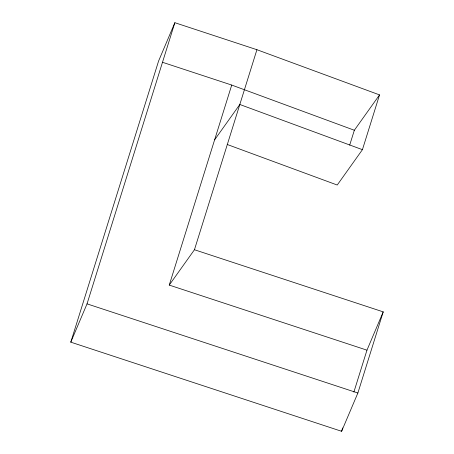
<?xml version="1.0" encoding="UTF-8"?>
<svg xmlns="http://www.w3.org/2000/svg" width="454" height="454" viewBox="0 0 454 454"><rect width="100%" height="100%" fill="white"/><g stroke="black" fill="none" stroke-linecap="round" stroke-linejoin="round"><path stroke-width="0.68" d="M383.216 311.87L366.963 350.165L169.251 285.095L194.448 249.74L383.216 311.87L357.877 393.005L341.618 431.3L70.784 342.157L158.599 60.995L174.858 22.7L256.924 49.713L379.538 94.897L362.428 149.672L337.231 185.028L227.21 144.48M70.784 342.157L87.037 303.862L174.858 22.7M169.251 285.095L231.722 85.063L162.623 62.323M194.448 249.74L256.924 49.713M349.694 145.127L354.341 130.253L379.538 94.897M341.618 431.3L342.674 427.918M353.87 392.086L366.963 350.165M214.617 139.838L239.814 104.482L362.428 149.672M87.037 303.862L357.877 393.005M231.722 85.063L354.341 130.253"/></g></svg>
